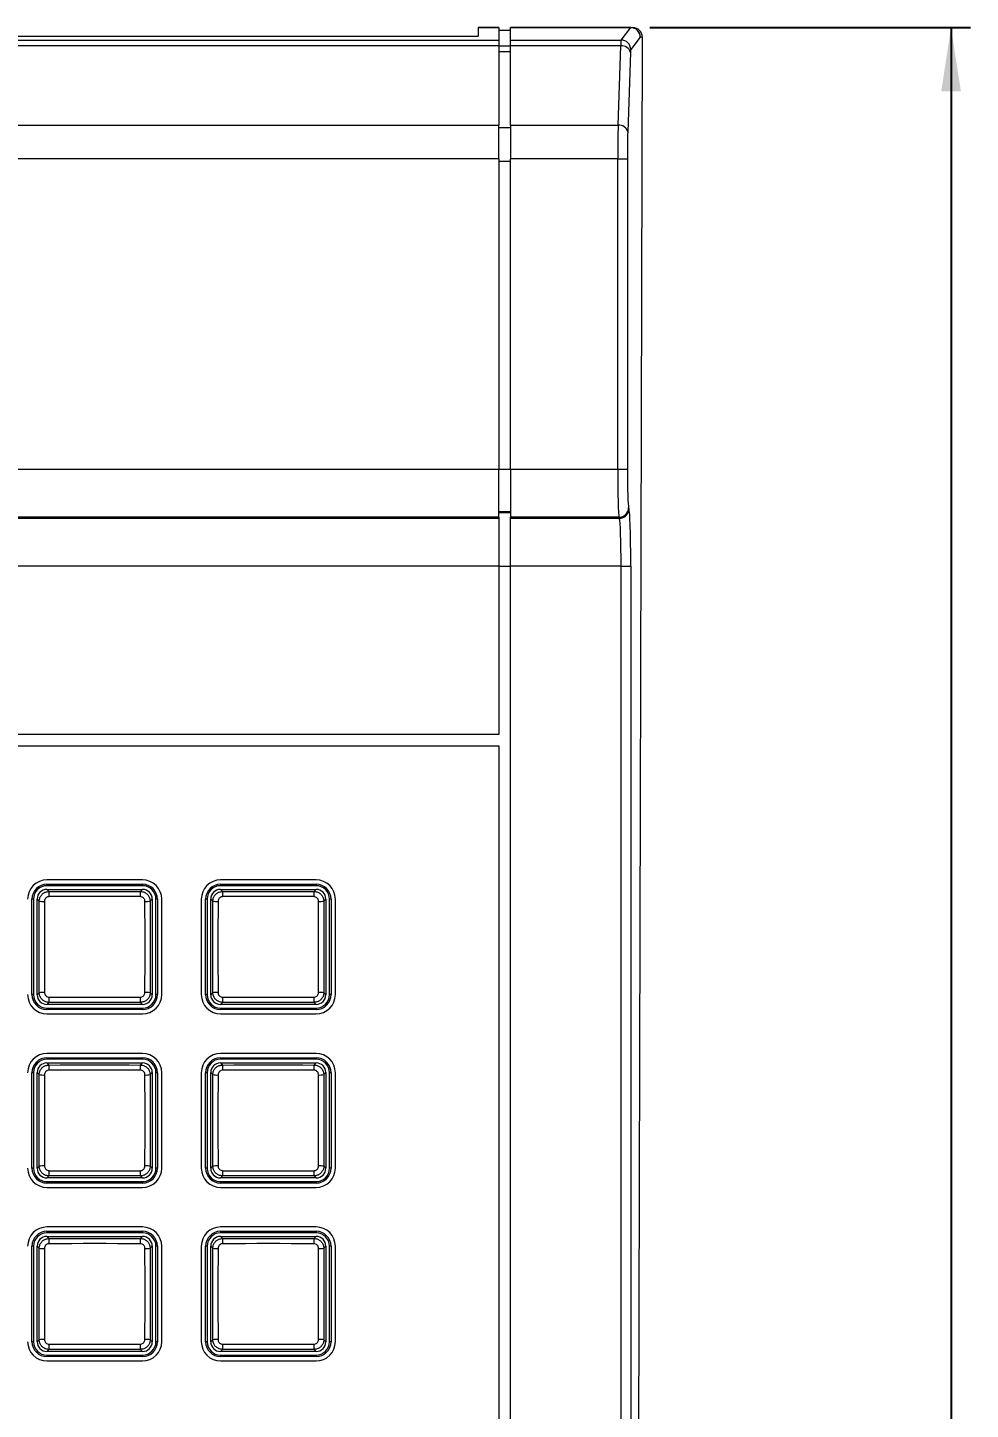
# Model space of a CAD drawing. Header units: millimetres. Extents: x 69 to 580, y 43 to 425.
# Drawn here: x 253.5 to 302.3, y 127.4 to 199.1 of the extents above; entities that cross this region are included whole.
import ezdxf

# ---------------------------------------------------------------- set-up
doc = ezdxf.new("R2010")
doc.units = ezdxf.units.MM
doc.layers.add('圖層0', color=5, linetype='Continuous')
doc.styles.add('SLDTEXTSTYLE0', font='TXT', dxfattribs={"width": 0.75})
doc.dimstyles.new('SLDDIMSTYLE0', dxfattribs={"dimtxt": 9.260417, "dimasz": 3.302, "dimexe": 0, "dimexo": 0.0625, "dimgap": 2.315104, "dimtad": 2, "dimlfac": 2, "dimrnd": 1e-09, "dimzin": 12, "dimdsep": 46, "dimtxsty": 'SLDTEXTSTYLE0', "dimsah": 1, "dimcen": 0.09, "dimadec": 0, "dimazin": 0, "dimtfac": 1, "dimtofl": 0, "dimtmove": 0, "dimatfit": 3, "dimfxl": 1, "dimtolj": 1, "dimtzin": 12, "dimarcsym": 0})

# ---------------------------------------------------------------- blocks, each defined once
blk = doc.blocks.new('*D1')
at = {"layer": '圖層0'}
for p, q in [((285.735, 199.107), (302.342, 199.107)), ((301.342, 199.107), (301.342, 42.972)), ((285.438, 42.972), (302.342, 42.972))]:
    blk.add_line(p, q, dxfattribs=at)
for points in [[(301.342, 199.107), (300.834, 195.805), (301.85, 195.805)], [(301.342, 42.972), (301.85, 46.274), (300.834, 46.274)]]:
    blk.add_solid(points, dxfattribs=at)
at = {"layer": '圖層0', "insert": (289.405, 96.115), "char_height": 9.2604, "attachment_point": 1, "rotation": 90, "style": 'SLDTEXTSTYLE0'}
blk.add_mtext('312.30', dxfattribs=at)

msp = doc.modelspace()

# ---------------------------------------------------------------- linework, layer by layer
at = {"color": 7, "linetype": 'Continuous', "lineweight": 15}
for p, q in [((77.5776, 198.6589), (276.8276, 198.6589)), ((276.8276, 199.1078), (277.9026, 199.1078)), ((276.8276, 199.1073), (276.8276, 199.1078)), ((277.9026, 199.1073), (276.8276, 199.1073)), ((276.8276, 199.1073), (276.8276, 198.6589)), ((277.9026, 199.1078), (277.9026, 199.1073)), ((277.9026, 199.1073), (277.9026, 198.4659)), ((278.5026, 198.9561), (277.9026, 198.9561)), ((278.5026, 199.1078), (284.7351, 199.1078)), ((278.5026, 199.1073), (278.5026, 199.1078)), ((284.7351, 199.1073), (278.5026, 199.1073)), ((278.5026, 198.4659), (278.5026, 199.1073)), ((284.235, 198.4659), (284.7351, 199.1073)), ((285.2348, 198.6079), (284.7347, 197.9664)), ((284.7351, 199.1078), (284.7351, 199.1073)), ((284.7351, 199.1078), (284.8425, 199.1078)), ((284.9375, 43.467), (285.3418, 198.6079)), ((284.9376, 43.4663), (285.3419, 198.6072)), ((285.3418, 198.6079), (285.2348, 198.6079)), ((285.3419, 198.6072), (285.3418, 198.6079)), ((76.5026, 198.4659), (277.9026, 198.4659)), ((277.9026, 198.1649), (76.5026, 198.1649)), ((277.9026, 198.4659), (277.9026, 198.1649)), ((277.9026, 198.1715), (278.5026, 198.1715)), ((277.9026, 198.1649), (277.9026, 194.0477)), ((277.9026, 197.8706), (278.5026, 197.8706)), ((278.5026, 198.4659), (284.235, 198.4659)), ((278.5026, 198.1649), (278.5026, 198.4659)), ((284.2233, 198.1649), (278.5026, 198.1649)), ((278.5026, 194.0477), (278.5026, 198.1649)), ((284.0832, 194.0477), (284.2233, 198.1649)), ((284.723, 197.816), (284.5828, 193.6987)), ((76.5026, 194.0477), (277.9026, 194.0477)), ((277.9026, 192.3025), (277.9026, 194.0477)), ((277.9026, 193.9257), (278.5026, 193.9257)), ((278.5026, 194.0477), (284.0832, 194.0477)), ((278.5026, 194.0477), (278.5026, 192.3025)), ((277.9026, 192.3025), (76.5026, 192.3025)), ((277.9026, 192.3025), (277.9026, 176.1994)), ((277.9026, 192.1805), (278.5026, 192.1805)), ((284.0634, 192.3025), (278.5026, 192.3025)), ((278.5026, 176.1994), (278.5026, 192.3025)), ((284.0651, 176.1994), (284.0634, 192.3025)), ((284.5631, 192.3026), (284.5648, 176.1995)), ((76.5026, 176.1994), (277.9026, 176.1994)), ((277.9026, 176.1994), (278.5026, 176.1994)), ((277.9026, 173.7131), (277.9026, 176.1994)), ((278.5026, 176.1994), (284.0651, 176.1994)), ((278.5026, 176.1994), (278.5026, 173.7131)), ((284.6277, 174.2105), (284.646, 174.1555)), ((277.9026, 173.7131), (76.5026, 173.7131)), ((76.5026, 173.6582), (277.9026, 173.6582)), ((277.9026, 174.0115), (278.5026, 174.0115)), ((277.9026, 173.9566), (278.5026, 173.9566)), ((277.9026, 173.7131), (277.9026, 173.6582)), ((277.9026, 173.6582), (277.9026, 171.1719)), ((284.128, 173.7131), (278.5026, 173.7131)), ((278.5026, 173.6582), (278.5026, 173.7131)), ((278.5026, 173.6582), (284.1463, 173.6582)), ((278.5026, 171.1719), (278.5026, 173.6582)), ((284.1463, 173.6582), (284.128, 173.7131)), ((277.9026, 171.1719), (76.5026, 171.1719)), ((277.9026, 171.1719), (278.5026, 171.1719)), ((277.9026, 171.1719), (277.9026, 162.4518)), ((284.2407, 171.1719), (278.5026, 171.1719)), ((278.5026, 46.4564), (278.5026, 171.1719)), ((284.2539, 46.4564), (284.2407, 171.1719)), ((284.7404, 171.172), (284.7536, 46.4565)), ((277.9026, 162.4518), (76.5026, 162.4518)), ((236.0026, 161.8518), (277.9026, 161.8518)), ((277.9026, 161.8518), (277.9026, 124.9428)), ((259.4276, 154.9049), (254.4776, 154.9049)), ((268.4276, 154.9049), (263.4776, 154.9049)), ((254.4697, 154.4124), (254.5775, 154.3046)), ((254.4697, 154.4124), (259.4354, 154.4124)), ((254.4776, 154.6799), (259.4276, 154.6799)), ((254.4776, 154.6799), (254.4776, 154.6049)), ((259.4276, 154.6049), (254.4776, 154.6049)), ((259.3276, 154.3046), (259.4354, 154.4124)), ((259.4276, 154.6799), (259.4276, 154.6049)), ((263.4697, 154.4124), (263.5775, 154.3046)), ((263.4697, 154.4124), (268.4354, 154.4124)), ((263.4776, 154.6799), (268.4276, 154.6799)), ((263.4776, 154.6799), (263.4776, 154.6049)), ((268.4276, 154.6049), (263.4776, 154.6049)), ((268.3276, 154.3046), (268.4354, 154.4124)), ((268.4276, 154.6799), (268.4276, 154.6049)), ((253.7026, 148.9549), (253.7026, 153.9049)), ((253.7776, 153.9049), (253.7026, 153.9049)), ((253.7776, 153.9049), (253.7776, 148.9549)), ((254.0778, 153.8049), (253.97, 153.9127)), ((253.97, 148.947), (253.97, 153.9127)), ((259.9351, 153.9127), (259.8273, 153.8049)), ((259.9351, 153.9127), (259.9351, 148.947)), ((260.1276, 148.9549), (260.1276, 153.9049)), ((260.2026, 153.9049), (260.1276, 153.9049)), ((260.2026, 153.9049), (260.2026, 148.9549)), ((260.4276, 148.9549), (260.4276, 153.9049)), ((262.4776, 153.9049), (262.4776, 148.9549)), ((262.7026, 148.9549), (262.7026, 153.9049)), ((262.7776, 153.9049), (262.7026, 153.9049)), ((262.7776, 153.9049), (262.7776, 148.9549)), ((263.0778, 153.8049), (262.97, 153.9127)), ((262.97, 148.947), (262.97, 153.9127)), ((268.9351, 153.9127), (268.8273, 153.8049)), ((268.9351, 153.9127), (268.9351, 148.947)), ((269.1276, 148.9549), (269.1276, 153.9049)), ((269.2026, 153.9049), (269.1276, 153.9049)), ((269.2026, 153.9049), (269.2026, 148.9549)), ((269.4276, 148.9549), (269.4276, 153.9049)), ((253.7776, 148.9549), (253.7026, 148.9549)), ((253.97, 148.947), (254.0778, 149.0548)), ((254.5775, 148.5551), (254.4697, 148.4473)), ((259.4354, 148.4473), (254.4697, 148.4473)), ((259.4354, 148.4473), (259.3276, 148.5551)), ((259.8273, 149.0548), (259.9351, 148.947)), ((260.2026, 148.9549), (260.1276, 148.9549)), ((262.7776, 148.9549), (262.7026, 148.9549)), ((262.97, 148.947), (263.0778, 149.0548)), ((263.5775, 148.5551), (263.4697, 148.4473)), ((268.4354, 148.4473), (263.4697, 148.4473)), ((268.4354, 148.4473), (268.3276, 148.5551)), ((268.8273, 149.0548), (268.9351, 148.947)), ((269.2026, 148.9549), (269.1276, 148.9549)), ((254.4776, 148.2549), (254.4776, 148.1799)), ((254.4776, 148.2549), (259.4276, 148.2549)), ((259.4276, 148.1799), (254.4776, 148.1799)), ((254.4776, 147.9549), (259.4276, 147.9549)), ((259.4276, 148.2549), (259.4276, 148.1799)), ((263.4776, 148.2549), (263.4776, 148.1799)), ((263.4776, 148.2549), (268.4276, 148.2549)), ((268.4276, 148.1799), (263.4776, 148.1799)), ((263.4776, 147.9549), (268.4276, 147.9549)), ((268.4276, 148.2549), (268.4276, 148.1799)), ((259.4276, 145.9049), (254.4776, 145.9049)), ((254.4776, 145.6799), (259.4276, 145.6799)), ((254.4776, 145.6799), (254.4776, 145.6049)), ((259.4276, 145.6049), (254.4776, 145.6049)), ((259.4276, 145.6799), (259.4276, 145.6049)), ((268.4276, 145.9049), (263.4776, 145.9049)), ((263.4776, 145.6799), (268.4276, 145.6799)), ((263.4776, 145.6799), (263.4776, 145.6049)), ((268.4276, 145.6049), (263.4776, 145.6049)), ((268.4276, 145.6799), (268.4276, 145.6049)), ((253.7026, 139.9549), (253.7026, 144.9049)), ((253.7776, 144.9049), (253.7026, 144.9049)), ((253.7776, 144.9049), (253.7776, 139.9549)), ((254.0778, 144.8049), (253.97, 144.9127)), ((253.97, 139.947), (253.97, 144.9127)), ((254.4697, 145.4124), (254.5775, 145.3046)), ((254.4697, 145.4124), (259.4354, 145.4124)), ((259.3276, 145.3046), (259.4354, 145.4124)), ((259.9351, 144.9127), (259.8273, 144.8049)), ((259.9351, 144.9127), (259.9351, 139.947)), ((260.1276, 139.9549), (260.1276, 144.9049)), ((260.2026, 144.9049), (260.1276, 144.9049)), ((260.2026, 144.9049), (260.2026, 139.9549)), ((260.4276, 139.9549), (260.4276, 144.9049)), ((262.4776, 144.9049), (262.4776, 139.9549)), ((262.7026, 139.9549), (262.7026, 144.9049)), ((262.7776, 144.9049), (262.7026, 144.9049)), ((262.7776, 144.9049), (262.7776, 139.9549)), ((263.0778, 144.8049), (262.97, 144.9127)), ((262.97, 139.947), (262.97, 144.9127)), ((263.4697, 145.4124), (263.5775, 145.3046)), ((263.4697, 145.4124), (268.4354, 145.4124)), ((268.3276, 145.3046), (268.4354, 145.4124)), ((268.9351, 144.9127), (268.8273, 144.8049)), ((268.9351, 144.9127), (268.9351, 139.947)), ((269.1276, 139.9549), (269.1276, 144.9049)), ((269.2026, 144.9049), (269.1276, 144.9049)), ((269.2026, 144.9049), (269.2026, 139.9549)), ((269.4276, 139.9549), (269.4276, 144.9049)), ((253.7776, 139.9549), (253.7026, 139.9549)), ((253.97, 139.947), (254.0778, 140.0548)), ((259.8273, 140.0548), (259.9351, 139.947)), ((260.2026, 139.9549), (260.1276, 139.9549)), ((262.7776, 139.9549), (262.7026, 139.9549)), ((262.97, 139.947), (263.0778, 140.0548)), ((268.8273, 140.0548), (268.9351, 139.947)), ((269.2026, 139.9549), (269.1276, 139.9549)), ((254.5775, 139.5551), (254.4697, 139.4473)), ((259.4354, 139.4473), (254.4697, 139.4473)), ((254.4776, 139.2549), (254.4776, 139.1799)), ((254.4776, 139.2549), (259.4276, 139.2549)), ((259.4276, 139.1799), (254.4776, 139.1799)), ((259.4354, 139.4473), (259.3276, 139.5551)), ((259.4276, 139.2549), (259.4276, 139.1799)), ((263.5775, 139.5551), (263.4697, 139.4473)), ((268.4354, 139.4473), (263.4697, 139.4473)), ((263.4776, 139.2549), (263.4776, 139.1799)), ((263.4776, 139.2549), (268.4276, 139.2549)), ((268.4276, 139.1799), (263.4776, 139.1799)), ((268.4354, 139.4473), (268.3276, 139.5551)), ((268.4276, 139.2549), (268.4276, 139.1799)), ((254.4776, 138.9549), (259.4276, 138.9549)), ((263.4776, 138.9549), (268.4276, 138.9549)), ((259.4276, 136.9049), (254.4776, 136.9049)), ((268.4276, 136.9049), (263.4776, 136.9049)), ((254.4697, 136.4124), (254.5775, 136.3046)), ((254.4697, 136.4124), (259.4354, 136.4124)), ((254.4776, 136.6799), (259.4276, 136.6799)), ((254.4776, 136.6799), (254.4776, 136.6049)), ((259.4276, 136.6049), (254.4776, 136.6049)), ((259.3276, 136.3046), (259.4354, 136.4124)), ((259.4276, 136.6799), (259.4276, 136.6049)), ((263.4697, 136.4124), (263.5775, 136.3046)), ((263.4697, 136.4124), (268.4354, 136.4124)), ((263.4776, 136.6799), (268.4276, 136.6799)), ((263.4776, 136.6799), (263.4776, 136.6049)), ((268.4276, 136.6049), (263.4776, 136.6049)), ((268.3276, 136.3046), (268.4354, 136.4124)), ((268.4276, 136.6799), (268.4276, 136.6049)), ((253.7026, 130.9549), (253.7026, 135.9049)), ((253.7776, 135.9049), (253.7026, 135.9049)), ((253.7776, 135.9049), (253.7776, 130.9549)), ((254.0778, 135.8049), (253.97, 135.9127)), ((253.97, 130.947), (253.97, 135.9127)), ((259.9351, 135.9127), (259.8273, 135.8049)), ((259.9351, 135.9127), (259.9351, 130.947)), ((260.1276, 130.9549), (260.1276, 135.9049)), ((260.2026, 135.9049), (260.1276, 135.9049)), ((260.2026, 135.9049), (260.2026, 130.9549)), ((260.4276, 130.9549), (260.4276, 135.9049)), ((262.4776, 135.9049), (262.4776, 130.9549)), ((262.7026, 130.9549), (262.7026, 135.9049)), ((262.7776, 135.9049), (262.7026, 135.9049)), ((262.7776, 135.9049), (262.7776, 130.9549)), ((263.0778, 135.8049), (262.97, 135.9127)), ((262.97, 130.947), (262.97, 135.9127)), ((268.9351, 135.9127), (268.8273, 135.8049)), ((268.9351, 135.9127), (268.9351, 130.947)), ((269.1276, 130.9549), (269.1276, 135.9049)), ((269.2026, 135.9049), (269.1276, 135.9049)), ((269.2026, 135.9049), (269.2026, 130.9549)), ((269.4276, 130.9549), (269.4276, 135.9049)), ((253.7776, 130.9549), (253.7026, 130.9549)), ((253.97, 130.947), (254.0778, 131.0548)), ((254.5775, 130.5551), (254.4697, 130.4473)), ((259.4354, 130.4473), (254.4697, 130.4473)), ((259.4354, 130.4473), (259.3276, 130.5551)), ((259.8273, 131.0548), (259.9351, 130.947)), ((260.2026, 130.9549), (260.1276, 130.9549)), ((262.7776, 130.9549), (262.7026, 130.9549)), ((262.97, 130.947), (263.0778, 131.0548)), ((263.5775, 130.5551), (263.4697, 130.4473)), ((268.4354, 130.4473), (263.4697, 130.4473)), ((268.4354, 130.4473), (268.3276, 130.5551)), ((268.8273, 131.0548), (268.9351, 130.947)), ((269.2026, 130.9549), (269.1276, 130.9549)), ((254.4776, 130.2549), (254.4776, 130.1799)), ((254.4776, 130.2549), (259.4276, 130.2549)), ((259.4276, 130.1799), (254.4776, 130.1799)), ((254.4776, 129.9549), (259.4276, 129.9549)), ((259.4276, 130.2549), (259.4276, 130.1799)), ((263.4776, 130.2549), (263.4776, 130.1799)), ((263.4776, 130.2549), (268.4276, 130.2549)), ((268.4276, 130.1799), (263.4776, 130.1799)), ((263.4776, 129.9549), (268.4276, 129.9549)), ((268.4276, 130.2549), (268.4276, 130.1799))]:
    msp.add_line(p, q, dxfattribs=at)
at = {"color": 7, "linetype": 'Continuous', "lineweight": 15, "flags": 128}
for points in [[(284.0634, 192.3025), (284.1588, 192.3025), (284.2507, 192.3025), (284.3357, 192.3026), (284.4107, 192.3026), (284.473, 192.3026), (284.5202, 192.3026), (284.5506, 192.3026), (284.5631, 192.3026)], [(284.0651, 176.1994), (284.1605, 176.1995), (284.2524, 176.1995), (284.3374, 176.1995), (284.4124, 176.1995), (284.4747, 176.1995), (284.5219, 176.1995), (284.5523, 176.1995), (284.5648, 176.1995)], [(284.2407, 171.1719), (284.3361, 171.1719), (284.428, 171.1719), (284.513, 171.1719), (284.588, 171.1719), (284.6503, 171.1719), (284.6975, 171.172), (284.7279, 171.172), (284.7404, 171.172)], [(254.5775, 154.3046), (255.1707, 154.3058), (255.7644, 154.3067), (256.3584, 154.3072), (256.9526, 154.3074), (257.5468, 154.3072), (258.1408, 154.3067), (258.7345, 154.3058), (259.3276, 154.3046)], [(263.5775, 154.3046), (264.1707, 154.3058), (264.7644, 154.3067), (265.3584, 154.3072), (265.9526, 154.3074), (266.5468, 154.3072), (267.1408, 154.3067), (267.7345, 154.3058), (268.3276, 154.3046)], [(254.0778, 149.0548), (254.0766, 149.648), (254.0757, 150.2417), (254.0752, 150.8357), (254.075, 151.4299), (254.0752, 152.0241), (254.0757, 152.6181), (254.0766, 153.2117), (254.0778, 153.8049)], [(254.3463, 153.7881), (254.3451, 153.1991), (254.3442, 152.6096), (254.3437, 152.0198), (254.3435, 151.4299), (254.3437, 150.8399), (254.3442, 150.2501), (254.3451, 149.6606), (254.3463, 149.0717)], [(259.3108, 154.0361), (258.7218, 154.0374), (258.1324, 154.0382), (257.5425, 154.0388), (256.9526, 154.0389), (256.3626, 154.0388), (255.7728, 154.0382), (255.1833, 154.0374), (254.5944, 154.0361)], [(259.5589, 149.0717), (259.5601, 149.6606), (259.5609, 150.2501), (259.5615, 150.8399), (259.5616, 151.4299), (259.5615, 152.0198), (259.5609, 152.6096), (259.5601, 153.1991), (259.5589, 153.7881)], [(259.8273, 153.8049), (259.8285, 153.2117), (259.8294, 152.6181), (259.8299, 152.0241), (259.8301, 151.4299), (259.8299, 150.8357), (259.8294, 150.2417), (259.8285, 149.648), (259.8273, 149.0548)], [(263.0778, 149.0548), (263.0766, 149.648), (263.0757, 150.2417), (263.0752, 150.8357), (263.075, 151.4299), (263.0752, 152.0241), (263.0757, 152.6181), (263.0766, 153.2117), (263.0778, 153.8049)], [(263.3463, 153.7881), (263.3451, 153.1991), (263.3442, 152.6096), (263.3437, 152.0198), (263.3435, 151.4299), (263.3437, 150.8399), (263.3442, 150.2501), (263.3451, 149.6606), (263.3463, 149.0717)], [(268.3108, 154.0361), (267.7218, 154.0374), (267.1324, 154.0382), (266.5426, 154.0388), (265.9526, 154.0389), (265.3626, 154.0388), (264.7728, 154.0382), (264.1833, 154.0374), (263.5944, 154.0361)], [(268.5589, 149.0717), (268.5601, 149.6606), (268.5609, 150.2501), (268.5615, 150.8399), (268.5616, 151.4299), (268.5615, 152.0198), (268.5609, 152.6096), (268.5601, 153.1991), (268.5589, 153.7881)], [(268.8273, 153.8049), (268.8285, 153.2117), (268.8294, 152.6181), (268.8299, 152.0241), (268.8301, 151.4299), (268.8299, 150.8357), (268.8294, 150.2417), (268.8285, 149.648), (268.8273, 149.0548)], [(259.3276, 148.5551), (258.7345, 148.5539), (258.1408, 148.553), (257.5468, 148.5525), (256.9526, 148.5523), (256.3584, 148.5525), (255.7644, 148.553), (255.1707, 148.5539), (254.5775, 148.5551)], [(254.5944, 148.8236), (255.1833, 148.8224), (255.7728, 148.8215), (256.3626, 148.821), (256.9526, 148.8208), (257.5425, 148.821), (258.1324, 148.8215), (258.7218, 148.8224), (259.3108, 148.8236)], [(268.3276, 148.5551), (267.7345, 148.5539), (267.1408, 148.553), (266.5468, 148.5525), (265.9526, 148.5523), (265.3584, 148.5525), (264.7644, 148.553), (264.1707, 148.5539), (263.5775, 148.5551)], [(263.5944, 148.8236), (264.1833, 148.8224), (264.7728, 148.8215), (265.3626, 148.821), (265.9526, 148.8208), (266.5426, 148.821), (267.1324, 148.8215), (267.7218, 148.8224), (268.3108, 148.8236)], [(254.0778, 140.0548), (254.0766, 140.648), (254.0757, 141.2417), (254.0752, 141.8357), (254.075, 142.4299), (254.0752, 143.0241), (254.0757, 143.6181), (254.0766, 144.2117), (254.0778, 144.8049)], [(254.3463, 144.7881), (254.3451, 144.1991), (254.3442, 143.6096), (254.3437, 143.0198), (254.3435, 142.4299), (254.3437, 141.8399), (254.3442, 141.2501), (254.3451, 140.6606), (254.3463, 140.0717)], [(254.5775, 145.3046), (255.1707, 145.3058), (255.7644, 145.3067), (256.3584, 145.3072), (256.9526, 145.3074), (257.5468, 145.3072), (258.1408, 145.3067), (258.7345, 145.3058), (259.3276, 145.3046)], [(259.3108, 145.0361), (258.7218, 145.0374), (258.1324, 145.0382), (257.5425, 145.0388), (256.9526, 145.0389), (256.3626, 145.0388), (255.7728, 145.0382), (255.1833, 145.0374), (254.5944, 145.0361)], [(259.5589, 140.0717), (259.5601, 140.6606), (259.5609, 141.2501), (259.5615, 141.8399), (259.5616, 142.4299), (259.5615, 143.0198), (259.5609, 143.6096), (259.5601, 144.1991), (259.5589, 144.7881)], [(259.8273, 144.8049), (259.8285, 144.2117), (259.8294, 143.6181), (259.8299, 143.0241), (259.8301, 142.4299), (259.8299, 141.8357), (259.8294, 141.2417), (259.8285, 140.648), (259.8273, 140.0548)], [(263.0778, 140.0548), (263.0766, 140.648), (263.0757, 141.2417), (263.0752, 141.8357), (263.075, 142.4299), (263.0752, 143.0241), (263.0757, 143.6181), (263.0766, 144.2117), (263.0778, 144.8049)], [(263.3463, 144.7881), (263.3451, 144.1991), (263.3442, 143.6096), (263.3437, 143.0198), (263.3435, 142.4299), (263.3437, 141.8399), (263.3442, 141.2501), (263.3451, 140.6606), (263.3463, 140.0717)], [(263.5775, 145.3046), (264.1707, 145.3058), (264.7644, 145.3067), (265.3584, 145.3072), (265.9526, 145.3074), (266.5468, 145.3072), (267.1408, 145.3067), (267.7345, 145.3058), (268.3276, 145.3046)], [(268.3108, 145.0361), (267.7218, 145.0374), (267.1324, 145.0382), (266.5426, 145.0388), (265.9526, 145.0389), (265.3626, 145.0388), (264.7728, 145.0382), (264.1833, 145.0374), (263.5944, 145.0361)], [(268.5589, 140.0717), (268.5601, 140.6606), (268.5609, 141.2501), (268.5615, 141.8399), (268.5616, 142.4299), (268.5615, 143.0198), (268.5609, 143.6096), (268.5601, 144.1991), (268.5589, 144.7881)], [(268.8273, 144.8049), (268.8285, 144.2117), (268.8294, 143.6181), (268.8299, 143.0241), (268.8301, 142.4299), (268.8299, 141.8357), (268.8294, 141.2417), (268.8285, 140.648), (268.8273, 140.0548)], [(254.5944, 139.8236), (255.1833, 139.8224), (255.7728, 139.8215), (256.3626, 139.821), (256.9526, 139.8208), (257.5425, 139.821), (258.1324, 139.8215), (258.7218, 139.8224), (259.3108, 139.8236)], [(263.5944, 139.8236), (264.1833, 139.8224), (264.7728, 139.8215), (265.3626, 139.821), (265.9526, 139.8208), (266.5426, 139.821), (267.1324, 139.8215), (267.7218, 139.8224), (268.3108, 139.8236)], [(259.3276, 139.5551), (258.7345, 139.5539), (258.1408, 139.553), (257.5468, 139.5525), (256.9526, 139.5523), (256.3584, 139.5525), (255.7644, 139.553), (255.1707, 139.5539), (254.5775, 139.5551)], [(268.3276, 139.5551), (267.7345, 139.5539), (267.1408, 139.553), (266.5468, 139.5525), (265.9526, 139.5523), (265.3584, 139.5525), (264.7644, 139.553), (264.1707, 139.5539), (263.5775, 139.5551)], [(254.5775, 136.3046), (255.1707, 136.3058), (255.7644, 136.3067), (256.3584, 136.3072), (256.9526, 136.3074), (257.5468, 136.3072), (258.1408, 136.3067), (258.7345, 136.3058), (259.3276, 136.3046)], [(263.5775, 136.3046), (264.1707, 136.3058), (264.7644, 136.3067), (265.3584, 136.3072), (265.9526, 136.3074), (266.5468, 136.3072), (267.1408, 136.3067), (267.7345, 136.3058), (268.3276, 136.3046)], [(254.0778, 131.0548), (254.0766, 131.648), (254.0757, 132.2417), (254.0752, 132.8357), (254.075, 133.4299), (254.0752, 134.0241), (254.0757, 134.6181), (254.0766, 135.2117), (254.0778, 135.8049)], [(254.3463, 135.7881), (254.3451, 135.1991), (254.3442, 134.6096), (254.3437, 134.0198), (254.3435, 133.4299), (254.3437, 132.8399), (254.3442, 132.2501), (254.3451, 131.6606), (254.3463, 131.0717)], [(259.3108, 136.0361), (258.7218, 136.0374), (258.1324, 136.0382), (257.5425, 136.0388), (256.9526, 136.0389), (256.3626, 136.0388), (255.7728, 136.0382), (255.1833, 136.0374), (254.5944, 136.0361)], [(259.5589, 131.0717), (259.5601, 131.6606), (259.5609, 132.2501), (259.5615, 132.8399), (259.5616, 133.4299), (259.5615, 134.0198), (259.5609, 134.6096), (259.5601, 135.1991), (259.5589, 135.7881)], [(259.8273, 135.8049), (259.8285, 135.2117), (259.8294, 134.6181), (259.8299, 134.0241), (259.8301, 133.4299), (259.8299, 132.8357), (259.8294, 132.2417), (259.8285, 131.648), (259.8273, 131.0548)], [(263.0778, 131.0548), (263.0766, 131.648), (263.0757, 132.2417), (263.0752, 132.8357), (263.075, 133.4299), (263.0752, 134.0241), (263.0757, 134.6181), (263.0766, 135.2117), (263.0778, 135.8049)], [(263.3463, 135.7881), (263.3451, 135.1991), (263.3442, 134.6096), (263.3437, 134.0198), (263.3435, 133.4299), (263.3437, 132.8399), (263.3442, 132.2501), (263.3451, 131.6606), (263.3463, 131.0717)], [(268.3108, 136.0361), (267.7218, 136.0374), (267.1324, 136.0382), (266.5426, 136.0388), (265.9526, 136.0389), (265.3626, 136.0388), (264.7728, 136.0382), (264.1833, 136.0374), (263.5944, 136.0361)], [(268.5589, 131.0717), (268.5601, 131.6606), (268.5609, 132.2501), (268.5615, 132.8399), (268.5616, 133.4299), (268.5615, 134.0198), (268.5609, 134.6096), (268.5601, 135.1991), (268.5589, 135.7881)], [(268.8273, 135.8049), (268.8285, 135.2117), (268.8294, 134.6181), (268.8299, 134.0241), (268.8301, 133.4299), (268.8299, 132.8357), (268.8294, 132.2417), (268.8285, 131.648), (268.8273, 131.0548)], [(259.3276, 130.5551), (258.7345, 130.5539), (258.1408, 130.553), (257.5468, 130.5525), (256.9526, 130.5523), (256.3584, 130.5525), (255.7644, 130.553), (255.1707, 130.5539), (254.5775, 130.5551)], [(254.5944, 130.8236), (255.1833, 130.8224), (255.7728, 130.8215), (256.3626, 130.821), (256.9526, 130.8208), (257.5425, 130.821), (258.1324, 130.8215), (258.7218, 130.8224), (259.3108, 130.8236)], [(268.3276, 130.5551), (267.7345, 130.5539), (267.1408, 130.553), (266.5468, 130.5525), (265.9526, 130.5523), (265.3584, 130.5525), (264.7644, 130.553), (264.1707, 130.5539), (263.5775, 130.5551)], [(263.5944, 130.8236), (264.1833, 130.8224), (264.7728, 130.8215), (265.3626, 130.821), (265.9526, 130.8208), (266.5426, 130.821), (267.1324, 130.8215), (267.7218, 130.8224), (268.3108, 130.8236)]]:
    msp.add_lwpolyline(points, dxfattribs=at)
at = {"color": 7, "linetype": 'Continuous', "lineweight": 15}
for centre, radius, start, end in [((284.7349, 198.608), 0.4998, 359.987733, 89.983228), ((284.7343, 198.6068), 0.5005, 0.122693, 89.905506), ((284.2761, 197.7084), 0.4596, 13.532756, 96.60588), ((284.2342, 197.9653), 0.5005, 0.122691, 89.906362), ((284.136, 193.5912), 0.4596, 13.532006, 96.606629), ((284.1271, 174.2138), 0.5006, 270.106017, 359.619956), ((284.1454, 174.1588), 0.5006, 270.106014, 359.620388), ((254.4776, 153.9049), 1, 90, 180), ((259.4276, 153.9049), 1, 360, 90), ((263.4776, 153.9049), 1, 90, 180), ((268.4276, 153.9049), 1, 360, 90), ((254.4776, 153.9049), 0.775, 90, 180), ((254.4776, 153.9049), 0.7, 90, 180), ((253.4829, 154.1012), 1.1134, 356.652466, 10.528614), ((260.4237, 154.1011), 1.1149, 169.480496, 183.338424), ((259.4276, 153.9049), 0.775, 360, 90), ((259.4276, 153.9049), 0.7, 360, 90), ((263.4776, 153.9049), 0.775, 90, 180), ((263.4776, 153.9049), 0.7, 90, 180), ((262.4817, 154.1011), 1.1146, 356.659886, 10.521194), ((269.4231, 154.1011), 1.1142, 169.476326, 183.342594), ((268.4276, 153.9049), 0.775, 360, 90), ((268.4276, 153.9049), 0.7, 360, 90), ((254.2813, 154.9007), 1.1145, 259.479107, 273.341496), ((259.6238, 154.9006), 1.1144, 266.658021, 280.521574), ((263.2813, 154.9006), 1.1144, 259.478668, 273.341935), ((268.6238, 154.9007), 1.1145, 266.658504, 280.520893), ((254.2813, 147.9592), 1.1144, 86.65806, 100.522128), ((259.6238, 147.9593), 1.1143, 79.47719, 93.342423), ((263.2813, 147.9592), 1.1143, 86.657621, 100.522568), ((268.6238, 147.9592), 1.1144, 79.477872, 93.34194), ((254.4776, 148.9549), 1, 180, 270), ((254.4776, 148.9549), 0.775, 180, 270), ((254.4776, 148.9549), 0.7, 180, 270), ((253.4828, 148.7586), 1.1134, 349.471563, 3.347357), ((260.4238, 148.7587), 1.1149, 176.661753, 190.519327), ((259.4276, 148.9549), 1, 270, 0), ((259.4276, 148.9549), 0.775, 270, 0), ((259.4276, 148.9549), 0.7, 270, 0), ((263.4776, 148.9549), 1, 180, 270), ((263.4776, 148.9549), 0.775, 180, 270), ((263.4776, 148.9549), 0.7, 180, 270), ((262.4817, 148.7587), 1.1146, 349.478983, 3.339937), ((269.4231, 148.7586), 1.1142, 176.657583, 190.523497), ((268.4276, 148.9549), 1, 270, 0), ((268.4276, 148.9549), 0.775, 270, 0), ((268.4276, 148.9549), 0.7, 270, 0), ((254.4776, 144.9049), 1, 90, 180), ((254.4776, 144.9049), 0.775, 90, 180), ((254.4776, 144.9049), 0.7, 90, 180), ((259.4276, 144.9049), 1, 360, 90), ((259.4276, 144.9049), 0.775, 360, 90), ((259.4276, 144.9049), 0.7, 360, 90), ((263.4776, 144.9049), 1, 90, 180), ((263.4776, 144.9049), 0.775, 90, 180), ((263.4776, 144.9049), 0.7, 90, 180), ((268.4276, 144.9049), 1, 360, 90), ((268.4276, 144.9049), 0.775, 360, 90), ((268.4276, 144.9049), 0.7, 360, 90), ((254.2813, 145.9006), 1.1144, 259.477448, 273.341572), ((253.4828, 145.1012), 1.1135, 356.652764, 10.528266), ((260.4238, 145.1011), 1.1149, 169.480843, 183.338127), ((259.6238, 145.9004), 1.1143, 266.657945, 280.523234), ((263.2813, 145.9005), 1.1143, 259.477008, 273.342011), ((262.4816, 145.1011), 1.1147, 356.660183, 10.520847), ((269.4231, 145.1011), 1.1143, 169.476674, 183.342296), ((268.6238, 145.9006), 1.1144, 266.658428, 280.522552), ((254.4776, 139.9549), 1, 180, 270), ((254.4776, 139.9549), 0.775, 180, 270), ((254.4776, 139.9549), 0.7, 180, 270), ((254.2813, 138.9592), 1.1144, 86.65806, 100.522128), ((253.4828, 139.7586), 1.1134, 349.471563, 3.347357), ((260.4238, 139.7587), 1.1149, 176.661753, 190.519327), ((259.4276, 139.9549), 1, 270, 0), ((259.4276, 139.9549), 0.775, 270, 0), ((259.4276, 139.9549), 0.7, 270, 0), ((259.6238, 138.9593), 1.1143, 79.47719, 93.342423), ((263.4776, 139.9549), 1, 180, 270), ((263.4776, 139.9549), 0.775, 180, 270), ((263.4776, 139.9549), 0.7, 180, 270), ((263.2813, 138.9592), 1.1143, 86.657621, 100.522568), ((262.4817, 139.7587), 1.1146, 349.478983, 3.339937), ((269.4231, 139.7586), 1.1142, 176.657583, 190.523497), ((268.4276, 139.9549), 1, 270, 0), ((268.4276, 139.9549), 0.775, 270, 0), ((268.4276, 139.9549), 0.7, 270, 0), ((268.6238, 138.9592), 1.1144, 79.477872, 93.34194), ((254.4776, 135.9049), 1, 90, 180), ((259.4276, 135.9049), 1, 0, 90), ((263.4776, 135.9049), 1, 90, 180), ((268.4276, 135.9049), 1, 0, 90), ((254.4776, 135.9049), 0.775, 90, 180), ((254.4776, 135.9049), 0.7, 90, 180), ((253.4829, 136.1012), 1.1134, 356.652576, 10.528504), ((260.4238, 136.1011), 1.1149, 169.480606, 183.338314), ((259.4276, 135.9049), 0.775, 0, 90), ((259.4276, 135.9049), 0.7, 0, 90), ((263.4776, 135.9049), 0.775, 90, 180), ((263.4776, 135.9049), 0.7, 90, 180), ((262.4817, 136.1011), 1.1146, 356.659995, 10.521085), ((269.4231, 136.1011), 1.1142, 169.476436, 183.342484), ((268.4276, 135.9049), 0.775, 0, 90), ((268.4276, 135.9049), 0.7, 0, 90), ((254.2813, 136.9006), 1.1144, 259.47766, 273.341756), ((259.6238, 136.9004), 1.1143, 266.657761, 280.523022), ((263.2813, 136.9005), 1.1143, 259.47722, 273.342195), ((268.6238, 136.9006), 1.1144, 266.658244, 280.52234), ((254.4776, 130.9549), 1, 180, 270), ((254.4776, 130.9549), 0.775, 180, 270), ((254.4776, 130.9549), 0.7, 180, 270), ((254.2813, 129.9592), 1.1143, 86.65775, 100.522438), ((253.4828, 130.7586), 1.1134, 349.471623, 3.347322), ((260.4238, 130.7587), 1.1149, 176.661788, 190.519267), ((259.4276, 130.9549), 1, 270, 0), ((259.4276, 130.9549), 0.775, 270, 0), ((259.4276, 130.9549), 0.7, 270, 0), ((259.6238, 129.9594), 1.1142, 79.47688, 93.342733), ((263.4776, 130.9549), 1, 180, 270), ((263.4776, 130.9549), 0.775, 180, 270), ((263.4776, 130.9549), 0.7, 180, 270), ((263.2813, 129.9593), 1.1143, 86.657311, 100.522878), ((262.4816, 130.7587), 1.1146, 349.479042, 3.339902), ((269.4231, 130.7586), 1.1142, 176.657618, 190.523437), ((268.4276, 130.9549), 1, 270, 0), ((268.4276, 130.9549), 0.775, 270, 0), ((268.4276, 130.9549), 0.7, 270, 0), ((268.6238, 129.9592), 1.1143, 79.477562, 93.34225)]:
    msp.add_arc(centre, radius, start, end, dxfattribs=at)
for centre, major_axis, ratio, start_param, end_param in [((284.8418, 198.6078), (0.3539, 0.3536), 0.998645, 5.497623, 7.0683137), ((284.2358, 197.4669), (-0.0001, 1), 0.0175086, 0.0448807, 0.7980934), ((284.7355, 197.4669), (-0.0001, 0.5), 0.0350173, 0.0448779, 0.7980907), ((284.1334, 192.3025), (-0.0002, 2.5), 0.0280138, 0.798092, 1.570794), ((284.6331, 192.3026), (-0.0002, 2), 0.0350173, 0.7980907, 1.5707926), ((284.1351, 176.1994), (-0.0002, 2.5), 0.0280138, 1.570794, 3.0368705), ((284.6348, 176.1995), (-0.0002, 2), 0.0350173, 1.5707926, 3.0368692), ((284.6354, 171.172), (-0.0003, 3), 0.0350173, 4.7123853, 6.1784618), ((284.1357, 171.1719), (-0.0003, 2.5), 0.0420207, 4.7123836, 6.1784602), ((254.4703, 153.9121), (-0.354, 0.354), 0.9987828, 5.4983961, 7.0679745), ((259.4348, 153.9121), (0.354, 0.354), 0.9987828, 5.4983961, 7.0679745), ((263.4703, 153.9121), (-0.354, 0.354), 0.9987828, 5.4983961, 7.0679745), ((268.4348, 153.9121), (0.354, 0.354), 0.9987828, 5.4983961, 7.0679745), ((254.4703, 148.9476), (-0.354, -0.354), 0.9987828, 5.4983961, 7.0679745), ((259.4348, 148.9476), (0.354, -0.354), 0.9987828, 5.4983961, 7.0679745), ((263.4703, 148.9476), (-0.354, -0.354), 0.9987828, 5.4983961, 7.0679745), ((268.4348, 148.9476), (0.354, -0.354), 0.9987828, 5.4983961, 7.0679745), ((254.4703, 144.9121), (-0.354, 0.354), 0.9987828, 5.4983961, 7.0679745), ((259.4348, 144.9121), (0.354, 0.354), 0.9987828, 5.4983961, 7.0679745), ((263.4703, 144.9121), (-0.354, 0.354), 0.9987828, 5.4983961, 7.0679745), ((268.4348, 144.9121), (0.354, 0.354), 0.9987828, 5.4983961, 7.0679745), ((254.4703, 139.9476), (-0.354, -0.354), 0.9987828, 5.4983961, 7.0679745), ((259.4348, 139.9476), (0.354, -0.354), 0.9987828, 5.4983961, 7.0679745), ((263.4703, 139.9476), (-0.354, -0.354), 0.9987828, 5.4983961, 7.0679745), ((268.4348, 139.9476), (0.354, -0.354), 0.9987828, 5.4983961, 7.0679745), ((254.4703, 135.9121), (-0.354, 0.354), 0.9987828, 5.4983961, 7.0679745), ((259.4348, 135.9121), (0.354, 0.354), 0.9987828, 5.4983961, 7.0679745), ((263.4703, 135.9121), (-0.354, 0.354), 0.9987828, 5.4983961, 7.0679745), ((268.4348, 135.9121), (0.354, 0.354), 0.9987828, 5.4983961, 7.0679745), ((254.4703, 130.9476), (-0.354, -0.354), 0.9987828, 5.4983961, 7.0679745), ((259.4348, 130.9476), (0.354, -0.354), 0.9987828, 5.4983961, 7.0679745), ((263.4703, 130.9476), (-0.354, -0.354), 0.9987828, 5.4983961, 7.0679745), ((268.4348, 130.9476), (0.354, -0.354), 0.9987828, 5.4983961, 7.0679745)]:
    msp.add_ellipse(centre, major_axis=major_axis, ratio=ratio, start_param=start_param, end_param=end_param, dxfattribs=at)
for points, knots in [([(254.0778, 153.8049), (254.0803, 153.8417), (254.0866, 153.9344), (254.1465, 154.0747), (254.2595, 154.2015), (254.4092, 154.2878), (254.5214, 154.299), (254.5775, 154.3046)], [0, 0, 0, 0, 0.1411844, 0.3557839, 0.5704654, 0.7852656, 1, 1, 1, 1]), ([(259.3276, 154.3046), (259.3644, 154.3021), (259.4571, 154.2959), (259.5974, 154.2359), (259.7242, 154.1229), (259.8105, 153.9733), (259.8217, 153.861), (259.8273, 153.8049)], [0, 0, 0, 0, 0.1411837, 0.3557891, 0.57046, 0.7852557, 1, 1, 1, 1]), ([(263.0778, 153.8049), (263.0803, 153.8417), (263.0866, 153.9344), (263.1465, 154.0747), (263.2595, 154.2015), (263.4092, 154.2878), (263.5214, 154.299), (263.5775, 154.3046)], [0, 0, 0, 0, 0.1411843, 0.3557835, 0.5704648, 0.7852564, 1, 1, 1, 1]), ([(268.3276, 154.3046), (268.3644, 154.3021), (268.4571, 154.2959), (268.5974, 154.2359), (268.7242, 154.1229), (268.8105, 153.9733), (268.8217, 153.861), (268.8273, 153.8049)], [0, 0, 0, 0, 0.1411839, 0.3557808, 0.5704592, 0.7852553, 1, 1, 1, 1]), ([(254.5944, 154.0361), (254.5665, 154.0333), (254.5108, 154.0277), (254.4366, 153.9849), (254.3805, 153.9219), (254.3507, 153.8523), (254.3475, 153.8063), (254.3463, 153.7881)], [0, 0, 0, 0, 0.2147602, 0.429548, 0.6441982, 0.8587935, 1, 1, 1, 1]), ([(259.5589, 153.7881), (259.5561, 153.8159), (259.5505, 153.8716), (259.5076, 153.9459), (259.4447, 154.002), (259.375, 154.0318), (259.329, 154.0349), (259.3108, 154.0361)], [0, 0, 0, 0, 0.2147681, 0.4295444, 0.6441914, 0.8587872, 1, 1, 1, 1]), ([(263.5944, 154.0361), (263.5665, 154.0333), (263.5108, 154.0277), (263.4366, 153.9849), (263.3805, 153.9219), (263.3507, 153.8523), (263.3475, 153.8063), (263.3463, 153.7881)], [0, 0, 0, 0, 0.2147776, 0.429547, 0.6441957, 0.8587967, 1, 1, 1, 1]), ([(268.5589, 153.7881), (268.5561, 153.8159), (268.5505, 153.8716), (268.5076, 153.9459), (268.4447, 154.002), (268.375, 154.0318), (268.329, 154.0349), (268.3108, 154.0361)], [0, 0, 0, 0, 0.2147666, 0.429554, 0.6441884, 0.858786, 1, 1, 1, 1]), ([(254.3463, 149.0717), (254.3491, 149.0438), (254.3547, 148.9881), (254.3976, 148.9139), (254.4605, 148.8578), (254.5302, 148.828), (254.5761, 148.8248), (254.5944, 148.8236)], [0, 0, 0, 0, 0.214772, 0.429548, 0.6442053, 0.8588031, 1, 1, 1, 1]), ([(259.3108, 148.8236), (259.3386, 148.8264), (259.3943, 148.832), (259.4686, 148.8749), (259.5247, 148.9378), (259.5545, 149.0074), (259.5576, 149.0534), (259.5589, 149.0717)], [0, 0, 0, 0, 0.2147764, 0.4295438, 0.6441997, 0.8587959, 1, 1, 1, 1]), ([(263.3463, 149.0717), (263.3491, 149.0438), (263.3547, 148.9881), (263.3976, 148.9139), (263.4605, 148.8578), (263.5302, 148.828), (263.5761, 148.8248), (263.5944, 148.8236)], [0, 0, 0, 0, 0.21476537, 0.42953792, 0.64419184, 0.85878632, 1, 1, 1, 1]), ([(268.3108, 148.8236), (268.3386, 148.8264), (268.3943, 148.832), (268.4686, 148.8748), (268.5247, 148.9378), (268.5545, 149.0074), (268.5576, 149.0534), (268.5589, 149.0717)], [0, 0, 0, 0, 0.2147791, 0.4295493, 0.6441951, 0.8587941, 1, 1, 1, 1]), ([(254.5775, 148.5551), (254.5408, 148.5576), (254.4481, 148.5639), (254.3077, 148.6238), (254.181, 148.7368), (254.0947, 148.8865), (254.0834, 148.9987), (254.0778, 149.0548)], [0, 0, 0, 0, 0.1411747, 0.3557808, 0.5704627, 0.785255, 1, 1, 1, 1]), ([(259.8273, 149.0548), (259.8248, 149.018), (259.8186, 148.9254), (259.7586, 148.785), (259.6456, 148.6583), (259.496, 148.572), (259.3837, 148.5607), (259.3276, 148.5551)], [0, 0, 0, 0, 0.1411807, 0.3557855, 0.5704648, 0.7852562, 1, 1, 1, 1]), ([(263.5775, 148.5551), (263.5408, 148.5576), (263.4481, 148.5639), (263.3078, 148.6238), (263.181, 148.7368), (263.0947, 148.8865), (263.0835, 148.9987), (263.0778, 149.0548)], [0, 0, 0, 0, 0.141184, 0.3557812, 0.570463, 0.7852551, 1, 1, 1, 1]), ([(268.8273, 149.0548), (268.8248, 149.018), (268.8186, 148.9254), (268.7586, 148.785), (268.6456, 148.6583), (268.496, 148.572), (268.3837, 148.5607), (268.3276, 148.5551)], [0, 0, 0, 0, 0.1411821, 0.3557839, 0.5704637, 0.7852557, 1, 1, 1, 1]), ([(254.0778, 144.8049), (254.0803, 144.8417), (254.0866, 144.9344), (254.1465, 145.0747), (254.2595, 145.2015), (254.4092, 145.2878), (254.5214, 145.299), (254.5775, 145.3046)], [0, 0, 0, 0, 0.1411824, 0.3557825, 0.5704646, 0.7852642, 1, 1, 1, 1]), ([(254.5944, 145.0361), (254.5665, 145.0333), (254.5108, 145.0277), (254.4366, 144.9849), (254.3805, 144.9219), (254.3507, 144.8523), (254.3475, 144.8063), (254.3463, 144.7881)], [0, 0, 0, 0, 0.2147595, 0.4295489, 0.6441947, 0.8587893, 1, 1, 1, 1]), ([(259.5589, 144.7881), (259.5561, 144.8159), (259.5505, 144.8716), (259.5076, 144.9459), (259.4447, 145.002), (259.375, 145.0318), (259.329, 145.0349), (259.3108, 145.0361)], [0, 0, 0, 0, 0.21477176, 0.42954271, 0.64419503, 0.85878791, 1, 1, 1, 1]), ([(259.3276, 145.3046), (259.3644, 145.3021), (259.4571, 145.2959), (259.5974, 145.2359), (259.7242, 145.1229), (259.8105, 144.9733), (259.8217, 144.861), (259.8273, 144.8049)], [0, 0, 0, 0, 0.1411843, 0.35579024, 0.5704633, 0.78525748, 1, 1, 1, 1]), ([(263.0778, 144.8049), (263.0803, 144.8417), (263.0866, 144.9344), (263.1465, 145.0747), (263.2595, 145.2015), (263.4092, 145.2878), (263.5214, 145.299), (263.5775, 145.3046)], [0, 0, 0, 0, 0.1411823, 0.3557821, 0.570464, 0.785255, 1, 1, 1, 1]), ([(263.5944, 145.0361), (263.5665, 145.0333), (263.5108, 145.0277), (263.4366, 144.9849), (263.3805, 144.9219), (263.3507, 144.8523), (263.3475, 144.8063), (263.3463, 144.7881)], [0, 0, 0, 0, 0.2147768, 0.4295478, 0.6441921, 0.8587925, 1, 1, 1, 1]), ([(268.5589, 144.7881), (268.5561, 144.8159), (268.5505, 144.8716), (268.5076, 144.9459), (268.4447, 145.002), (268.375, 145.0318), (268.329, 145.0349), (268.3108, 145.0361)], [0, 0, 0, 0, 0.2147703, 0.4295523, 0.6441921, 0.8587867, 1, 1, 1, 1]), ([(268.3276, 145.3046), (268.3644, 145.3021), (268.4571, 145.2959), (268.5974, 145.2359), (268.7242, 145.1229), (268.8105, 144.9733), (268.8217, 144.861), (268.8273, 144.8049)], [0, 0, 0, 0, 0.1411845, 0.355782, 0.5704626, 0.7852571, 1, 1, 1, 1]), ([(254.5775, 139.5551), (254.5408, 139.5576), (254.4481, 139.5639), (254.3077, 139.6238), (254.181, 139.7368), (254.0947, 139.8865), (254.0834, 139.9987), (254.0778, 140.0548)], [0, 0, 0, 0, 0.14117461, 0.3557806, 0.57046084, 0.78525508, 1, 1, 1, 1]), ([(254.3463, 140.0717), (254.3491, 140.0438), (254.3547, 139.9881), (254.3976, 139.9139), (254.4605, 139.8578), (254.5302, 139.828), (254.5761, 139.8248), (254.5944, 139.8236)], [0, 0, 0, 0, 0.2147718, 0.4295517, 0.6442056, 0.8588033, 1, 1, 1, 1]), ([(259.3108, 139.8236), (259.3386, 139.8264), (259.3943, 139.832), (259.4686, 139.8749), (259.5247, 139.9378), (259.5545, 140.0074), (259.5576, 140.0534), (259.5589, 140.0717)], [0, 0, 0, 0, 0.2147764, 0.4295438, 0.6441997, 0.8587959, 1, 1, 1, 1]), ([(259.8273, 140.0548), (259.8248, 140.018), (259.8186, 139.9254), (259.7586, 139.785), (259.6456, 139.6583), (259.496, 139.572), (259.3837, 139.5607), (259.3276, 139.5551)], [0, 0, 0, 0, 0.141183, 0.3557856, 0.5704649, 0.7852563, 1, 1, 1, 1]), ([(263.5775, 139.5551), (263.5408, 139.5576), (263.4481, 139.5639), (263.3078, 139.6238), (263.181, 139.7368), (263.0947, 139.8865), (263.0835, 139.9987), (263.0778, 140.0548)], [0, 0, 0, 0, 0.141184, 0.355781, 0.5704611, 0.7852552, 1, 1, 1, 1]), ([(263.3463, 140.0717), (263.3491, 140.0438), (263.3547, 139.9881), (263.3976, 139.9139), (263.4605, 139.8578), (263.5302, 139.828), (263.5761, 139.8248), (263.5944, 139.8236)], [0, 0, 0, 0, 0.2147652, 0.4295417, 0.6441922, 0.8587865, 1, 1, 1, 1]), ([(268.3108, 139.8236), (268.3386, 139.8264), (268.3943, 139.832), (268.4686, 139.8748), (268.5247, 139.9378), (268.5545, 140.0074), (268.5576, 140.0534), (268.5589, 140.0717)], [0, 0, 0, 0, 0.2147791, 0.4295493, 0.6441951, 0.8587941, 1, 1, 1, 1]), ([(268.8273, 140.0548), (268.8248, 140.018), (268.8186, 139.9254), (268.7586, 139.785), (268.6456, 139.6583), (268.496, 139.572), (268.3837, 139.5607), (268.3276, 139.5551)], [0, 0, 0, 0, 0.1411845, 0.355784, 0.5704638, 0.7852557, 1, 1, 1, 1]), ([(254.0778, 135.8049), (254.0803, 135.8417), (254.0866, 135.9344), (254.1465, 136.0747), (254.2595, 136.2015), (254.4092, 136.2878), (254.5214, 136.299), (254.5775, 136.3046)], [0, 0, 0, 0, 0.1411824, 0.3557835, 0.5704639, 0.7852646, 1, 1, 1, 1]), ([(259.3276, 136.3046), (259.3644, 136.3021), (259.4571, 136.2959), (259.5974, 136.2359), (259.7242, 136.1229), (259.8105, 135.9733), (259.8217, 135.861), (259.8273, 135.8049)], [0, 0, 0, 0, 0.1411839, 0.3557896, 0.5704625, 0.7852565, 1, 1, 1, 1]), ([(263.0778, 135.8049), (263.0803, 135.8417), (263.0866, 135.9344), (263.1465, 136.0747), (263.2595, 136.2015), (263.4092, 136.2878), (263.5214, 136.299), (263.5775, 136.3046)], [0, 0, 0, 0, 0.1411823, 0.3557832, 0.5704633, 0.7852554, 1, 1, 1, 1]), ([(268.3276, 136.3046), (268.3644, 136.3021), (268.4571, 136.2959), (268.5974, 136.2359), (268.7242, 136.1229), (268.8105, 135.9733), (268.8217, 135.861), (268.8273, 135.8049)], [0, 0, 0, 0, 0.1411841, 0.3557814, 0.5704618, 0.7852561, 1, 1, 1, 1]), ([(254.5944, 136.0361), (254.5665, 136.0333), (254.5108, 136.0277), (254.4366, 135.9849), (254.3805, 135.9219), (254.3507, 135.8523), (254.3475, 135.8063), (254.3463, 135.7881)], [0, 0, 0, 0, 0.2147601, 0.4295485, 0.6441946, 0.8587915, 1, 1, 1, 1]), ([(259.5589, 135.7881), (259.5561, 135.8159), (259.5505, 135.8716), (259.5076, 135.9459), (259.4447, 136.002), (259.375, 136.0318), (259.329, 136.0349), (259.3108, 136.0361)], [0, 0, 0, 0, 0.2147697, 0.4295431, 0.6441942, 0.8587874, 1, 1, 1, 1]), ([(263.5944, 136.0361), (263.5665, 136.0333), (263.5108, 136.0277), (263.4366, 135.9849), (263.3805, 135.9219), (263.3507, 135.8523), (263.3475, 135.8063), (263.3463, 135.7881)], [0, 0, 0, 0, 0.2147774, 0.4295475, 0.644192, 0.8587947, 1, 1, 1, 1]), ([(268.5589, 135.7881), (268.5561, 135.8159), (268.5505, 135.8716), (268.5076, 135.9459), (268.4447, 136.002), (268.375, 136.0318), (268.329, 136.0349), (268.3108, 136.0361)], [0, 0, 0, 0, 0.2147683, 0.4295527, 0.6441912, 0.8587862, 1, 1, 1, 1]), ([(254.5775, 130.5551), (254.5408, 130.5576), (254.4481, 130.5639), (254.3077, 130.6238), (254.181, 130.7368), (254.0947, 130.8865), (254.0834, 130.9987), (254.0778, 131.0548)], [0, 0, 0, 0, 0.1411748, 0.3557805, 0.5704617, 0.7852561, 1, 1, 1, 1]), ([(254.3463, 131.0717), (254.3491, 131.0438), (254.3547, 130.9881), (254.3976, 130.9139), (254.4605, 130.8578), (254.5302, 130.828), (254.5761, 130.8248), (254.5944, 130.8236)], [0, 0, 0, 0, 0.214772, 0.42955, 0.6442056, 0.8588034, 1, 1, 1, 1]), ([(259.3108, 130.8236), (259.3386, 130.8264), (259.3943, 130.832), (259.4686, 130.8749), (259.5247, 130.9378), (259.5545, 131.0074), (259.5576, 131.0534), (259.5589, 131.0717)], [0, 0, 0, 0, 0.2147763, 0.4295452, 0.6442014, 0.8587957, 1, 1, 1, 1]), ([(259.8273, 131.0548), (259.8248, 131.018), (259.8186, 130.9254), (259.7586, 130.785), (259.6456, 130.6583), (259.496, 130.572), (259.3837, 130.5607), (259.3276, 130.5551)], [0, 0, 0, 0, 0.1411819, 0.3557847, 0.570465, 0.7852559, 1, 1, 1, 1]), ([(263.5775, 130.5551), (263.5408, 130.5576), (263.4481, 130.5639), (263.3078, 130.6238), (263.181, 130.7368), (263.0947, 130.8865), (263.0835, 130.9987), (263.0778, 131.0548)], [0, 0, 0, 0, 0.1411842, 0.3557809, 0.570462, 0.7852562, 1, 1, 1, 1]), ([(263.3463, 131.0717), (263.3491, 131.0438), (263.3547, 130.9881), (263.3976, 130.9139), (263.4605, 130.8578), (263.5302, 130.828), (263.5761, 130.8248), (263.5944, 130.8236)], [0, 0, 0, 0, 0.21476532, 0.42953992, 0.64419219, 0.85878662, 1, 1, 1, 1]), ([(268.3108, 130.8236), (268.3386, 130.8264), (268.3943, 130.832), (268.4686, 130.8748), (268.5247, 130.9378), (268.5545, 131.0074), (268.5576, 131.0534), (268.5589, 131.0717)], [0, 0, 0, 0, 0.214779, 0.4295507, 0.6441968, 0.8587939, 1, 1, 1, 1]), ([(268.8273, 131.0548), (268.8248, 131.018), (268.8186, 130.9254), (268.7586, 130.785), (268.6456, 130.6583), (268.496, 130.572), (268.3837, 130.5607), (268.3276, 130.5551)], [0, 0, 0, 0, 0.1411834, 0.355783, 0.5704639, 0.7852554, 1, 1, 1, 1])]:
    msp.add_open_spline(points, degree=3, knots=knots, dxfattribs=at)

# ---------------------------------------------------------------- dimensions: what is measured, and where the dimension line sits
at = {"layer": '圖層0'}
dim = msp.add_linear_dim(base=(301.3419, 42.9715), p1=(284.7351, 199.1073), p2=(284.4382, 42.9715), angle=90, text='312.30', dimstyle='SLDDIMSTYLE0', dxfattribs=at)
dim.commit()
dim.dimension.update_dxf_attribs({"geometry": '*D1', "text_midpoint": (301.3419, 114.9224), "dimtype": 160})

doc.saveas('drawing.dxf')
